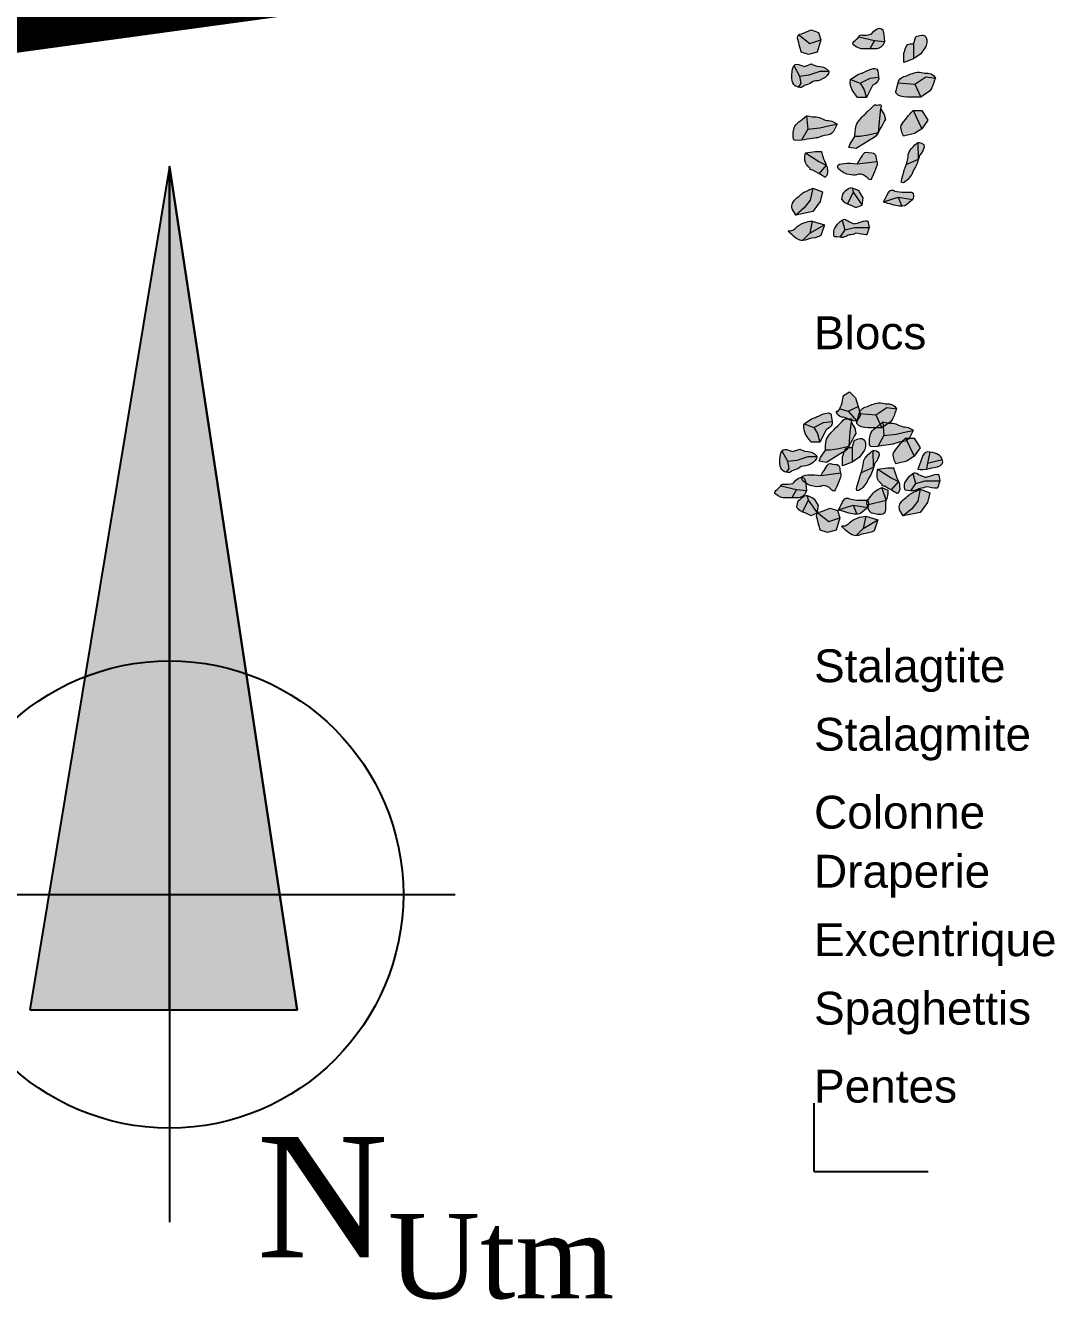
# Model space of a CAD drawing. Header units: metres. Extents: x -1178 to 134, y -250 to 398.
# Drawn here: x -855.4 to -765.3, y -34.6 to 77 of the extents above; entities that cross this region are included whole.
import ezdxf

# ---------------------------------------------------------------- set-up
doc = ezdxf.new("R2010")
doc.units = ezdxf.units.M
doc.header["$MEASUREMENT"] = 0
for name, color, linetype in [("Blocs - Courant d'air", 204, 'Continuous'), ('Blocs - Echelle', 250, 'Continuous'), ('Topo Dessin - Spéléothèmes', 26, 'Continuous')]:
    doc.layers.add(name, color=color, linetype=linetype)

# ---------------------------------------------------------------- blocks, each defined once
blk = doc.blocks.new('*U109')
at = {"layer": 'Topo Dessin - Spéléothèmes'}
h = blk.add_hatch(color=255, dxfattribs=at)
h.dxf.hatch_style = 2
edge = h.paths.add_edge_path()
edge.add_spline(control_points=[(-0.64, 0.86), (-0.64, 0.86), (-1.18, 0.86), (-1.07, 0.43), (-0.96, 0), (-0.75, -0.75), (-0.75, -0.75), (-0.75, -0.75), (-0.11, -0.96), (-0.11, -0.96), (-0.11, -0.96), (0.64, -0.75), (0.64, -0.75), (0.64, -0.75), (0.96, 0.32), (0.96, 0.32), (0.96, 0.32), (0.75, 0.96), (0.75, 0.96), (0.75, 0.96), (0.11, 1.18), (0.11, 1.18), (0.11, 1.18), (-0.64, 0.86), (-0.64, 0.86)], knot_values=[0, 0, 0, 0, 1, 1, 1, 2, 2, 2, 3, 3, 3, 4, 4, 4, 5, 5, 5, 6, 6, 6, 7, 7, 7, 8, 8, 8, 8], degree=3, periodic=0)
at = {"layer": 'Topo Dessin - Spéléothèmes', "lineweight": 5}
blk.add_lwpolyline([(-0.96, 0.75), (0, 0), (0.96, 0.32)], dxfattribs=at)
at = {"layer": 'Topo Dessin - Spéléothèmes', "lineweight": 9}
blk.add_open_spline([(-0.64, 0.86), (-0.64, 0.86), (-1.18, 0.86), (-1.07, 0.43), (-0.96, 0), (-0.75, -0.75), (-0.75, -0.75), (-0.75, -0.75), (-0.11, -0.96), (-0.11, -0.96), (-0.11, -0.96), (0.64, -0.75), (0.64, -0.75), (0.64, -0.75), (0.96, 0.32), (0.96, 0.32), (0.96, 0.32), (0.75, 0.96), (0.75, 0.96), (0.75, 0.96), (0.11, 1.18), (0.11, 1.18), (0.11, 1.18), (-0.64, 0.86), (-0.64, 0.86)], degree=3, knots=[0, 0, 0, 0, 1, 1, 1, 2, 2, 2, 3, 3, 3, 4, 4, 4, 5, 5, 5, 6, 6, 6, 7, 7, 7, 8, 8, 8, 8], dxfattribs=at)
blk = doc.blocks.new('*U104')
at = {"layer": 'Topo Dessin - Spéléothèmes'}
h = blk.add_hatch(color=255, dxfattribs=at)
h.dxf.hatch_style = 2
edge = h.paths.add_edge_path()
edge.add_spline(control_points=[(-0.43, 0.75), (-0.86, 0.86), (-1.39, 1.28), (-1.5, 0.32), (-1.6, -0.64), (-1.39, -0.96), (-0.96, -1.07), (-0.53, -1.18), (-0.64, -0.96), (-0.21, -0.86), (0.21, -0.75), (0.21, -0.53), (0.54, -0.53), (0.86, -0.53), (1.07, -0.43), (1.39, -0.21), (1.71, 0), (1.71, 0.32), (1.71, 0.32), (1.71, 0.32), (1.39, 0.75), (0.96, 0.75), (0.54, 0.75), (0.21, 0.96), (0.21, 0.96), (0.21, 0.96), (-0.43, 0.75), (-0.43, 0.75)], knot_values=[0, 0, 0, 0, 1, 1, 1, 2, 2, 2, 3, 3, 3, 4, 4, 4, 5, 5, 5, 6, 6, 6, 7, 7, 7, 8, 8, 8, 9, 9, 9, 9], degree=3, periodic=0)
at = {"layer": 'Topo Dessin - Spéléothèmes', "lineweight": 5}
for points in [[(-1.34, 0.82), (-0.86, -0.11), (0, 0), (0.96, 0.32), (1.71, 0.32)], [(-0.86, -0.11), (-0.75, -0.75), (-0.96, -1.07)]]:
    blk.add_lwpolyline(points, dxfattribs=at)
at = {"layer": 'Topo Dessin - Spéléothèmes', "lineweight": 9}
blk.add_open_spline([(-0.43, 0.75), (-0.86, 0.86), (-1.39, 1.28), (-1.5, 0.32), (-1.6, -0.64), (-1.39, -0.96), (-0.96, -1.07), (-0.53, -1.18), (-0.64, -0.96), (-0.21, -0.86), (0.21, -0.75), (0.21, -0.53), (0.54, -0.53), (0.86, -0.53), (1.07, -0.43), (1.39, -0.21), (1.71, 0), (1.71, 0.32), (1.71, 0.32), (1.71, 0.32), (1.39, 0.75), (0.96, 0.75), (0.54, 0.75), (0.21, 0.96), (0.21, 0.96), (0.21, 0.96), (-0.43, 0.75), (-0.43, 0.75)], degree=3, knots=[0, 0, 0, 0, 1, 1, 1, 2, 2, 2, 3, 3, 3, 4, 4, 4, 5, 5, 5, 6, 6, 6, 7, 7, 7, 8, 8, 8, 9, 9, 9, 9], dxfattribs=at)
blk = doc.blocks.new('block 521')
at = {"layer": 'Topo Dessin - Spéléothèmes'}
h = blk.add_hatch(color=255, dxfattribs=at)
h.dxf.hatch_style = 2
edge = h.paths.add_edge_path()
edge.add_spline(control_points=[(0, 0.32), (-0.75, 0.54), (-0.75, 0.86), (-1.07, 0.64), (-1.39, 0.43), (-1.39, 0.43), (-1.6, 0.11), (-1.82, -0.21), (-1.82, -0.11), (-1.82, -0.53), (-1.82, -0.96), (-1.71, -0.75), (-1.28, -0.86), (-0.86, -0.96), (-0.64, -0.64), (-0.32, -0.64), (0, -0.64), (0, -0.43), (0.32, -0.53), (0.64, -0.64), (1.07, -0.64), (1.07, -0.64), (1.07, -0.64), (1.28, 0), (1.28, 0), (1.28, 0), (1.18, 0.54), (1.18, 0.54), (1.18, 0.54), (1.07, 0.64), (0.75, 0.54), (0.43, 0.43), (0, 0.32), (0, 0.32)], knot_values=[0, 0, 0, 0, 1, 1, 1, 2, 2, 2, 3, 3, 3, 4, 4, 4, 5, 5, 5, 6, 6, 6, 7, 7, 7, 8, 8, 8, 9, 9, 9, 10, 10, 10, 11, 11, 11, 11], degree=3, periodic=0)
at = {"layer": 'Topo Dessin - Spéléothèmes', "lineweight": 5}
for points in [[(-1.07, 0.64), (-0.86, -0.21), (0, 0), (0.75, 0), (1.28, 0)], [(-0.86, -0.21), (-1.28, -0.86)]]:
    blk.add_lwpolyline(points, dxfattribs=at)
at = {"layer": 'Topo Dessin - Spéléothèmes', "lineweight": 9}
blk.add_open_spline([(0, 0.32), (-0.75, 0.54), (-0.75, 0.86), (-1.07, 0.64), (-1.39, 0.43), (-1.39, 0.43), (-1.6, 0.11), (-1.82, -0.21), (-1.82, -0.11), (-1.82, -0.53), (-1.82, -0.96), (-1.71, -0.75), (-1.28, -0.86), (-0.86, -0.96), (-0.64, -0.64), (-0.32, -0.64), (0, -0.64), (0, -0.43), (0.32, -0.53), (0.64, -0.64), (1.07, -0.64), (1.07, -0.64), (1.07, -0.64), (1.28, 0), (1.28, 0), (1.28, 0), (1.18, 0.54), (1.18, 0.54), (1.18, 0.54), (1.07, 0.64), (0.75, 0.54), (0.43, 0.43), (0, 0.32), (0, 0.32)], degree=3, knots=[0, 0, 0, 0, 1, 1, 1, 2, 2, 2, 3, 3, 3, 4, 4, 4, 5, 5, 5, 6, 6, 6, 7, 7, 7, 8, 8, 8, 9, 9, 9, 10, 10, 10, 11, 11, 11, 11], dxfattribs=at)
blk = doc.blocks.new('*U101')
at = {"layer": 'Topo Dessin - Spéléothèmes'}
h = blk.add_hatch(color=255, dxfattribs=at)
h.dxf.hatch_style = 2
edge = h.paths.add_edge_path()
edge.add_spline(control_points=[(-0.11, 1.18), (-0.53, 0.75), (-1.07, 0.53), (-1.18, 0.11), (-1.28, -0.32), (-1.28, -0.32), (-1.28, -0.64), (-1.28, -0.96), (-1.18, -1.07), (-0.53, -0.96), (0.11, -0.86), (0.86, -0.75), (0.86, -0.75), (0.86, -0.75), (1.39, -0.53), (1.71, -0.53), (2.03, -0.53), (2.25, -0.21), (2.25, -0.21), (2.25, -0.21), (2.57, 0.43), (2.57, 0.43), (2.57, 0.43), (2.25, 0.75), (1.82, 0.75), (1.39, 0.75), (1.18, 1.07), (0.75, 1.07), (0.32, 1.07), (-0.11, 1.18), (-0.11, 1.18)], knot_values=[0, 0, 0, 0, 1, 1, 1, 2, 2, 2, 3, 3, 3, 4, 4, 4, 5, 5, 5, 6, 6, 6, 7, 7, 7, 8, 8, 8, 9, 9, 9, 10, 10, 10, 10], degree=3, periodic=0)
at = {"layer": 'Topo Dessin - Spéléothèmes', "lineweight": 5}
for points in [[(-0.11, 1.18), (0, 0), (1.07, 0.11), (1.93, 0.32), (2.57, 0.43)], [(0, 0), (-0.53, -0.96)]]:
    blk.add_lwpolyline(points, dxfattribs=at)
at = {"layer": 'Topo Dessin - Spéléothèmes', "lineweight": 9}
blk.add_open_spline([(-0.11, 1.18), (-0.53, 0.75), (-1.07, 0.53), (-1.18, 0.11), (-1.28, -0.32), (-1.28, -0.32), (-1.28, -0.64), (-1.28, -0.96), (-1.18, -1.07), (-0.53, -0.96), (0.11, -0.86), (0.86, -0.75), (0.86, -0.75), (0.86, -0.75), (1.39, -0.53), (1.71, -0.53), (2.03, -0.53), (2.25, -0.21), (2.25, -0.21), (2.25, -0.21), (2.57, 0.43), (2.57, 0.43), (2.57, 0.43), (2.25, 0.75), (1.82, 0.75), (1.39, 0.75), (1.18, 1.07), (0.75, 1.07), (0.32, 1.07), (-0.11, 1.18), (-0.11, 1.18)], degree=3, knots=[0, 0, 0, 0, 1, 1, 1, 2, 2, 2, 3, 3, 3, 4, 4, 4, 5, 5, 5, 6, 6, 6, 7, 7, 7, 8, 8, 8, 9, 9, 9, 10, 10, 10, 10], dxfattribs=at)
blk = doc.blocks.new('*U106')
at = {"layer": 'Topo Dessin - Spéléothèmes'}
h = blk.add_hatch(color=255, dxfattribs=at)
h.dxf.hatch_style = 2
edge = h.paths.add_edge_path()
edge.add_spline(control_points=[(0.46, 1.38), (0.46, 1.38), (-0.39, 0.74), (-0.39, 0.31), (-0.39, -0.12), (-0.71, -0.97), (-0.71, -0.97), (-0.71, -0.97), (-0.93, -1.72), (-0.93, -1.72), (-0.93, -1.72), (-1.14, -2.26), (-0.82, -2.15), (-0.5, -2.04), (-0.07, -1.4), (-0.07, -1.4), (-0.07, -1.4), (0.03, -1.08), (0.25, -0.76), (0.46, -0.44), (0.57, 0.2), (0.57, 0.2), (0.57, 0.2), (0.89, 0.52), (1, 0.95), (1.1, 1.38), (0.46, 1.38), (0.46, 1.38)], knot_values=[0, 0, 0, 0, 1, 1, 1, 2, 2, 2, 3, 3, 3, 4, 4, 4, 5, 5, 5, 6, 6, 6, 7, 7, 7, 8, 8, 8, 9, 9, 9, 9], degree=3, periodic=0)
at = {"layer": 'Topo Dessin - Spéléothèmes', "lineweight": 5}
blk.add_lwpolyline([(-0.57, -0.56), (0.5, -0.1), (0.46, 1.38)], dxfattribs=at)
at = {"layer": 'Topo Dessin - Spéléothèmes', "lineweight": 9}
blk.add_open_spline([(0.46, 1.38), (0.46, 1.38), (-0.39, 0.74), (-0.39, 0.31), (-0.39, -0.12), (-0.71, -0.97), (-0.71, -0.97), (-0.71, -0.97), (-0.93, -1.72), (-0.93, -1.72), (-0.93, -1.72), (-1.14, -2.26), (-0.82, -2.15), (-0.5, -2.04), (-0.07, -1.4), (-0.07, -1.4), (-0.07, -1.4), (0.03, -1.08), (0.25, -0.76), (0.46, -0.44), (0.57, 0.2), (0.57, 0.2), (0.57, 0.2), (0.89, 0.52), (1, 0.95), (1.1, 1.38), (0.46, 1.38), (0.46, 1.38)], degree=3, knots=[0, 0, 0, 0, 1, 1, 1, 2, 2, 2, 3, 3, 3, 4, 4, 4, 5, 5, 5, 6, 6, 6, 7, 7, 7, 8, 8, 8, 9, 9, 9, 9], dxfattribs=at)
blk = doc.blocks.new('*U113')
at = {"layer": 'Topo Dessin - Spéléothèmes'}
h = blk.add_hatch(color=255, dxfattribs=at)
h.dxf.hatch_style = 2
edge = h.paths.add_edge_path()
edge.add_spline(control_points=[(-0.95, 0.96), (-0.95, 0.96), (-1.17, 0.11), (-0.74, -0.21), (-0.31, -0.54), (-0.81, -0.46), (-0.31, -0.54), (0.44, -0.96), (0.76, -1.18), (0.76, -1.18), (0.76, -1.18), (1.08, -0.96), (0.97, -0.54), (0.87, -0.11), (1.08, -0.54), (0.87, -0.11), (0.65, 0.32), (0.44, 1.07), (0.44, 1.07), (0.44, 1.07), (-0.1, 1.07), (-0.1, 1.07), (-0.1, 1.07), (-0.95, 0.96), (-0.95, 0.96)], knot_values=[0, 0, 0, 0, 1, 1, 1, 2, 2, 2, 3, 3, 3, 4, 4, 4, 5, 5, 5, 6, 6, 6, 7, 7, 7, 8, 8, 8, 8], degree=3, periodic=0)
at = {"layer": 'Topo Dessin - Spéléothèmes', "lineweight": 5}
for points in [[(-0.95, 0.96), (0.23, 0.21), (0.87, -0.11)], [(0.87, -0.11), (0.23, -0.86)]]:
    blk.add_lwpolyline(points, dxfattribs=at)
at = {"layer": 'Topo Dessin - Spéléothèmes', "lineweight": 9}
blk.add_open_spline([(-0.95, 0.96), (-0.95, 0.96), (-1.17, 0.11), (-0.74, -0.21), (-0.31, -0.54), (-0.81, -0.46), (-0.31, -0.54), (0.44, -0.96), (0.76, -1.18), (0.76, -1.18), (0.76, -1.18), (1.08, -0.96), (0.97, -0.54), (0.87, -0.11), (1.08, -0.54), (0.87, -0.11), (0.65, 0.32), (0.44, 1.07), (0.44, 1.07), (0.44, 1.07), (-0.1, 1.07), (-0.1, 1.07), (-0.1, 1.07), (-0.95, 0.96), (-0.95, 0.96)], degree=3, knots=[0, 0, 0, 0, 1, 1, 1, 2, 2, 2, 3, 3, 3, 4, 4, 4, 5, 5, 5, 6, 6, 6, 7, 7, 7, 8, 8, 8, 8], dxfattribs=at)
blk = doc.blocks.new('*U107')
at = {"layer": 'Topo Dessin - Spéléothèmes'}
h = blk.add_hatch(color=255, dxfattribs=at)
h.dxf.hatch_style = 2
edge = h.paths.add_edge_path()
edge.add_spline(control_points=[(-0.35, 1.04), (-0.35, 1.04), (-0.99, 0.4), (-1.1, 0.08), (-1.2, -0.24), (-1.2, -0.89), (-1.2, -0.89), (-1.2, -0.89), (-1.63, -1.53), (-1.63, -1.53), (-1.63, -1.53), (-1.74, -1.85), (-1.74, -1.85), (-1.74, -1.85), (-1.1, -1.95), (-1.1, -1.95), (-1.1, -1.95), (-0.24, -1.42), (-0.24, -1.42), (-0.24, -1.42), (0.29, -1.1), (0.29, -1.1), (0.29, -1.1), (0.62, -0.99), (0.83, -0.56), (1.04, -0.14), (1.47, 0.61), (1.47, 0.61), (1.47, 0.61), (1.36, 1.04), (1.36, 1.04), (1.36, 1.04), (1.04, 1.57), (1.04, 1.57), (1.04, 1.57), (1.28, 1.98), (0.85, 1.87), (0.42, 1.77), (0.72, 2.11), (0.19, 1.57), (-0.35, 1.04), (-0.35, 1.04), (-0.35, 1.04)], knot_values=[0, 0, 0, 0, 1, 1, 1, 2, 2, 2, 3, 3, 3, 4, 4, 4, 5, 5, 5, 6, 6, 6, 7, 7, 7, 8, 8, 8, 9, 9, 9, 10, 10, 10, 11, 11, 11, 12, 12, 12, 13, 13, 13, 14, 14, 14, 14], degree=3, periodic=0)
at = {"layer": 'Topo Dessin - Spéléothèmes', "lineweight": 5}
blk.add_lwpolyline([(1.04, 1.57), (0.94, 0.72), (0.83, -0.56), (-0.03, -0.78), (-0.78, -0.89), (-1.2, -0.89)], dxfattribs=at)
at = {"layer": 'Topo Dessin - Spéléothèmes', "lineweight": 9}
blk.add_open_spline([(-0.35, 1.04), (-0.35, 1.04), (-0.99, 0.4), (-1.1, 0.08), (-1.2, -0.24), (-1.2, -0.89), (-1.2, -0.89), (-1.2, -0.89), (-1.63, -1.53), (-1.63, -1.53), (-1.63, -1.53), (-1.74, -1.85), (-1.74, -1.85), (-1.74, -1.85), (-1.1, -1.95), (-1.1, -1.95), (-1.1, -1.95), (-0.24, -1.42), (-0.24, -1.42), (-0.24, -1.42), (0.29, -1.1), (0.29, -1.1), (0.29, -1.1), (0.62, -0.99), (0.83, -0.56), (1.04, -0.14), (1.47, 0.61), (1.47, 0.61), (1.47, 0.61), (1.36, 1.04), (1.36, 1.04), (1.36, 1.04), (1.04, 1.57), (1.04, 1.57), (1.04, 1.57), (1.28, 1.98), (0.85, 1.87), (0.42, 1.77), (0.72, 2.11), (0.19, 1.57), (-0.35, 1.04), (-0.35, 1.04), (-0.35, 1.04)], degree=3, knots=[0, 0, 0, 0, 1, 1, 1, 2, 2, 2, 3, 3, 3, 4, 4, 4, 5, 5, 5, 6, 6, 6, 7, 7, 7, 8, 8, 8, 9, 9, 9, 10, 10, 10, 11, 11, 11, 12, 12, 12, 13, 13, 13, 14, 14, 14, 14], dxfattribs=at)
blk = doc.blocks.new('*U115')
at = {"layer": 'Topo Dessin - Spéléothèmes'}
h = blk.add_hatch(color=255, dxfattribs=at)
h.dxf.hatch_style = 2
edge = h.paths.add_edge_path()
edge.add_spline(control_points=[(-0.21, 0.75), (-0.21, 0.75), (-0.86, 0.32), (-0.86, 0.32), (-0.86, 0.32), (-0.96, -0.11), (-0.75, -0.53), (-0.53, -0.96), (-0.21, -1.28), (-0.21, -1.28), (-0.21, -1.28), (0.53, -1.28), (0.53, -1.28), (0.53, -1.28), (1.07, -0.21), (1.07, -0.21), (1.07, -0.21), (1.71, 0.11), (1.6, 0.53), (1.5, 0.96), (1.6, 1.28), (1.28, 1.28), (0.96, 1.28), (0.11, 0.86), (0.11, 0.86), (0.11, 0.86), (-0.21, 0.75), (-0.21, 0.75)], knot_values=[0, 0, 0, 0, 1, 1, 1, 2, 2, 2, 3, 3, 3, 4, 4, 4, 5, 5, 5, 6, 6, 6, 7, 7, 7, 8, 8, 8, 9, 9, 9, 9], degree=3, periodic=0)
at = {"layer": 'Topo Dessin - Spéléothèmes', "lineweight": 5}
for points in [[(-0.86, 0.32), (0, 0), (0.86, 0.43), (1.6, 0.53)], [(0, 0), (0.32, -0.53), (0.53, -1.28)]]:
    blk.add_lwpolyline(points, dxfattribs=at)
at = {"layer": 'Topo Dessin - Spéléothèmes', "lineweight": 9}
blk.add_open_spline([(-0.21, 0.75), (-0.21, 0.75), (-0.86, 0.32), (-0.86, 0.32), (-0.86, 0.32), (-0.96, -0.11), (-0.75, -0.53), (-0.53, -0.96), (-0.21, -1.28), (-0.21, -1.28), (-0.21, -1.28), (0.53, -1.28), (0.53, -1.28), (0.53, -1.28), (1.07, -0.21), (1.07, -0.21), (1.07, -0.21), (1.71, 0.11), (1.6, 0.53), (1.5, 0.96), (1.6, 1.28), (1.28, 1.28), (0.96, 1.28), (0.11, 0.86), (0.11, 0.86), (0.11, 0.86), (-0.21, 0.75), (-0.21, 0.75)], degree=3, knots=[0, 0, 0, 0, 1, 1, 1, 2, 2, 2, 3, 3, 3, 4, 4, 4, 5, 5, 5, 6, 6, 6, 7, 7, 7, 8, 8, 8, 9, 9, 9, 9], dxfattribs=at)
blk = doc.blocks.new('*U116')
at = {"layer": 'Topo Dessin - Spéléothèmes'}
h = blk.add_hatch(color=255, dxfattribs=at)
h.dxf.hatch_style = 2
edge = h.paths.add_edge_path()
edge.add_spline(control_points=[(-0.3, 0.8), (-0.3, 0.8), (-0.73, 0.48), (-1.05, 0.16), (-1.37, -0.17), (-1.26, -0.59), (-1.26, -0.59), (-1.26, -0.59), (-0.94, -1.13), (-0.94, -1.13), (-0.94, -1.13), (0.56, -0.81), (0.56, -0.81), (0.56, -0.81), (1.2, 0.05), (1.2, 0.05), (1.2, 0.05), (1.41, 0.91), (1.41, 0.91), (1.41, 0.91), (0.56, 1.23), (0.56, 1.23), (0.56, 1.23), (-0.3, 0.8), (-0.3, 0.8)], knot_values=[0, 0, 0, 0, 1, 1, 1, 2, 2, 2, 3, 3, 3, 4, 4, 4, 5, 5, 5, 6, 6, 6, 7, 7, 7, 8, 8, 8, 8], degree=3, periodic=0)
at = {"layer": 'Topo Dessin - Spéléothèmes', "lineweight": 5}
blk.add_lwpolyline([(0.56, 1.23), (0.34, 0.16), (-0.19, -0.49), (-0.94, -1.13)], dxfattribs=at)
at = {"layer": 'Topo Dessin - Spéléothèmes', "lineweight": 9}
blk.add_open_spline([(-0.3, 0.8), (-0.3, 0.8), (-0.73, 0.48), (-1.05, 0.16), (-1.37, -0.17), (-1.26, -0.59), (-1.26, -0.59), (-1.26, -0.59), (-0.94, -1.13), (-0.94, -1.13), (-0.94, -1.13), (0.56, -0.81), (0.56, -0.81), (0.56, -0.81), (1.2, 0.05), (1.2, 0.05), (1.2, 0.05), (1.41, 0.91), (1.41, 0.91), (1.41, 0.91), (0.56, 1.23), (0.56, 1.23), (0.56, 1.23), (-0.3, 0.8), (-0.3, 0.8)], degree=3, knots=[0, 0, 0, 0, 1, 1, 1, 2, 2, 2, 3, 3, 3, 4, 4, 4, 5, 5, 5, 6, 6, 6, 7, 7, 7, 8, 8, 8, 8], dxfattribs=at)
blk = doc.blocks.new('*U117')
at = {"layer": 'Topo Dessin - Spéléothèmes'}
h = blk.add_hatch(color=255, dxfattribs=at)
h.dxf.hatch_style = 2
edge = h.paths.add_edge_path()
edge.add_spline(control_points=[(-0.12, 1.18), (-0.12, 1.18), (-0.44, 0.86), (-0.76, 0.43), (-1.08, 0), (-1.19, 0), (-1.19, -0.32), (-1.19, -0.64), (-0.98, -1.07), (-0.98, -1.07), (-0.98, -1.07), (-0.02, -0.85), (-0.02, -0.85), (-0.02, -0.85), (0.63, -0.42), (0.63, -0.42), (0.63, -0.42), (1.16, 0.33), (1.16, 0.33), (1.16, 0.33), (0.63, 1.18), (0.63, 1.18), (0.63, 1.18), (-0.12, 1.18), (-0.12, 1.18)], knot_values=[0, 0, 0, 0, 1, 1, 1, 2, 2, 2, 3, 3, 3, 4, 4, 4, 5, 5, 5, 6, 6, 6, 7, 7, 7, 8, 8, 8, 8], degree=3, periodic=0)
at = {"layer": 'Topo Dessin - Spéléothèmes', "lineweight": 5}
blk.add_lwpolyline([(-0.12, 1.18), (0.63, -0.42)], dxfattribs=at)
at = {"layer": 'Topo Dessin - Spéléothèmes', "lineweight": 9}
blk.add_open_spline([(-0.12, 1.18), (-0.12, 1.18), (-0.44, 0.86), (-0.76, 0.43), (-1.08, 0), (-1.19, 0), (-1.19, -0.32), (-1.19, -0.64), (-0.98, -1.07), (-0.98, -1.07), (-0.98, -1.07), (-0.02, -0.85), (-0.02, -0.85), (-0.02, -0.85), (0.63, -0.42), (0.63, -0.42), (0.63, -0.42), (1.16, 0.33), (1.16, 0.33), (1.16, 0.33), (0.63, 1.18), (0.63, 1.18), (0.63, 1.18), (-0.12, 1.18), (-0.12, 1.18)], degree=3, knots=[0, 0, 0, 0, 1, 1, 1, 2, 2, 2, 3, 3, 3, 4, 4, 4, 5, 5, 5, 6, 6, 6, 7, 7, 7, 8, 8, 8, 8], dxfattribs=at)
blk = doc.blocks.new('*U118')
at = {"layer": 'Topo Dessin - Spéléothèmes'}
h = blk.add_hatch(color=255, dxfattribs=at)
h.dxf.hatch_style = 2
edge = h.paths.add_edge_path()
edge.add_spline(control_points=[(0.21, 1.07), (-0.21, 1.07), (-0.86, 0.86), (-1.28, 0.43), (-1.71, 0), (-2.14, 0.43), (-1.71, 0), (-1.28, -0.43), (-0.96, -0.64), (-0.64, -0.64), (-0.32, -0.64), (-0.11, -0.43), (0.21, -0.43), (0.53, -0.43), (0.96, -0.21), (0.96, -0.21), (0.96, -0.21), (1.28, 0.75), (1.28, 0.75), (1.28, 0.75), (0.21, 1.07), (0.21, 1.07)], knot_values=[0, 0, 0, 0, 1, 1, 1, 2, 2, 2, 3, 3, 3, 4, 4, 4, 5, 5, 5, 6, 6, 6, 7, 7, 7, 7], degree=3, periodic=0)
at = {"layer": 'Topo Dessin - Spéléothèmes', "lineweight": 5}
for points in [[(0.21, 1.07), (0, 0), (-0.64, -0.64)], [(0, 0), (1.28, 0.75)]]:
    blk.add_lwpolyline(points, dxfattribs=at)
at = {"layer": 'Topo Dessin - Spéléothèmes', "color": 0, "lineweight": 5}
blk.add_lwpolyline([(0, 0), (0, 0)], dxfattribs=at)
at = {"layer": 'Topo Dessin - Spéléothèmes', "lineweight": 9}
blk.add_open_spline([(0.21, 1.07), (-0.21, 1.07), (-0.86, 0.86), (-1.28, 0.43), (-1.71, 0), (-2.14, 0.43), (-1.71, 0), (-1.28, -0.43), (-0.96, -0.64), (-0.64, -0.64), (-0.32, -0.64), (-0.11, -0.43), (0.21, -0.43), (0.53, -0.43), (0.96, -0.21), (0.96, -0.21), (0.96, -0.21), (1.28, 0.75), (1.28, 0.75), (1.28, 0.75), (0.21, 1.07), (0.21, 1.07)], degree=3, knots=[0, 0, 0, 0, 1, 1, 1, 2, 2, 2, 3, 3, 3, 4, 4, 4, 5, 5, 5, 6, 6, 6, 7, 7, 7, 7], dxfattribs=at)
blk = doc.blocks.new('*U119')
at = {"layer": 'Topo Dessin - Spéléothèmes'}
h = blk.add_hatch(color=255, dxfattribs=at)
h.dxf.hatch_style = 2
edge = h.paths.add_edge_path()
edge.add_spline(control_points=[(-0.32, 0.53), (-0.32, 0.53), (-0.64, 0.86), (-0.96, 0.21), (-1.28, -0.43), (-1.28, -0.43), (-1.28, -0.43), (-1.28, -0.43), (-0.64, -0.64), (-0.21, -0.75), (0.21, -0.86), (0.64, -0.75), (0.64, -0.75), (0.64, -0.75), (1.28, -0.21), (1.28, -0.21), (1.28, -0.21), (1.5, 0.43), (1.18, 0.43), (0.86, 0.43), (0.32, 0.43), (0.32, 0.43), (0.32, 0.43), (-0.32, 0.53), (-0.32, 0.53)], knot_values=[0, 0, 0, 0, 1, 1, 1, 2, 2, 2, 3, 3, 3, 4, 4, 4, 5, 5, 5, 6, 6, 6, 7, 7, 7, 8, 8, 8, 8], degree=3, periodic=0)
at = {"layer": 'Topo Dessin - Spéléothèmes', "lineweight": 5}
for points in [[(-1.28, -0.43), (0, 0), (1.28, -0.21)], [(0, 0), (0.32, -0.79)]]:
    blk.add_lwpolyline(points, dxfattribs=at)
at = {"layer": 'Topo Dessin - Spéléothèmes', "lineweight": 9}
blk.add_open_spline([(-0.32, 0.53), (-0.32, 0.53), (-0.64, 0.86), (-0.96, 0.21), (-1.28, -0.43), (-1.28, -0.43), (-1.28, -0.43), (-1.28, -0.43), (-0.64, -0.64), (-0.21, -0.75), (0.21, -0.86), (0.64, -0.75), (0.64, -0.75), (0.64, -0.75), (1.28, -0.21), (1.28, -0.21), (1.28, -0.21), (1.5, 0.43), (1.18, 0.43), (0.86, 0.43), (0.32, 0.43), (0.32, 0.43), (0.32, 0.43), (-0.32, 0.53), (-0.32, 0.53)], degree=3, knots=[0, 0, 0, 0, 1, 1, 1, 2, 2, 2, 3, 3, 3, 4, 4, 4, 5, 5, 5, 6, 6, 6, 7, 7, 7, 8, 8, 8, 8], dxfattribs=at)
blk = doc.blocks.new('*U120')
at = {"layer": 'Topo Dessin - Spéléothèmes'}
h = blk.add_hatch(color=255, dxfattribs=at)
h.dxf.hatch_style = 2
edge = h.paths.add_edge_path()
edge.add_spline(control_points=[(-0.76, 0.29), (-1.51, 0.4), (-2.48, 0.4), (-2.48, 0.08), (-2.48, -0.24), (-1.94, -0.46), (-1.94, -0.46), (-1.94, -0.46), (-1.94, -0.56), (-1.3, -0.67), (-0.66, -0.78), (-0.76, -0.46), (-0.23, -0.67), (0.3, -0.88), (0.3, -1.52), (0.63, -0.67), (0.95, 0.19), (1.05, 0.19), (0.95, 0.51), (0.84, 0.83), (0.95, 1.26), (0.52, 1.26), (0.09, 1.26), (-0.02, 1.47), (-0.23, 1.15), (-0.44, 0.83), (-0.76, 0.29), (-0.76, 0.29)], knot_values=[0, 0, 0, 0, 1, 1, 1, 2, 2, 2, 3, 3, 3, 4, 4, 4, 5, 5, 5, 6, 6, 6, 7, 7, 7, 8, 8, 8, 9, 9, 9, 9], degree=3, periodic=0)
at = {"layer": 'Topo Dessin - Spéléothèmes', "lineweight": 5}
blk.add_lwpolyline([(-0.76, 0.29), (0.95, 0.51)], dxfattribs=at)
at = {"layer": 'Topo Dessin - Spéléothèmes', "lineweight": 9}
blk.add_open_spline([(-0.76, 0.29), (-1.51, 0.4), (-2.48, 0.4), (-2.48, 0.08), (-2.48, -0.24), (-1.94, -0.46), (-1.94, -0.46), (-1.94, -0.46), (-1.94, -0.56), (-1.3, -0.67), (-0.66, -0.78), (-0.76, -0.46), (-0.23, -0.67), (0.3, -0.88), (0.3, -1.52), (0.63, -0.67), (0.95, 0.19), (1.05, 0.19), (0.95, 0.51), (0.84, 0.83), (0.95, 1.26), (0.52, 1.26), (0.09, 1.26), (-0.02, 1.47), (-0.23, 1.15), (-0.44, 0.83), (-0.76, 0.29), (-0.76, 0.29)], degree=3, knots=[0, 0, 0, 0, 1, 1, 1, 2, 2, 2, 3, 3, 3, 4, 4, 4, 5, 5, 5, 6, 6, 6, 7, 7, 7, 8, 8, 8, 9, 9, 9, 9], dxfattribs=at)
blk = doc.blocks.new('*U122')
at = {"layer": 'Topo Dessin - Spéléothèmes'}
h = blk.add_hatch(color=255, dxfattribs=at)
h.dxf.hatch_style = 2
edge = h.paths.add_edge_path()
edge.add_spline(control_points=[(-0.32, 0.53), (-0.96, 0.32), (-1.18, 0.64), (-1.39, 0.32), (-1.6, 0), (-2.14, -0.21), (-1.82, -0.43), (-1.5, -0.64), (-1.39, -0.75), (-0.86, -0.75), (-0.32, -0.75), (0.21, -0.75), (0.21, -0.75), (0.21, -0.75), (0.86, -0.53), (0.86, -0.11), (0.86, 0.32), (0.75, 0.75), (0.75, 0.75), (0.75, 0.75), (0.75, 1.07), (0.43, 1.07), (0.11, 1.07), (-0.32, 0.53), (-0.32, 0.53)], knot_values=[0, 0, 0, 0, 1, 1, 1, 2, 2, 2, 3, 3, 3, 4, 4, 4, 5, 5, 5, 6, 6, 6, 7, 7, 7, 8, 8, 8, 8], degree=3, periodic=0)
at = {"layer": 'Topo Dessin - Spéléothèmes', "lineweight": 5}
for points in [[(-1.39, 0.32), (0, 0), (0.86, -0.11)], [(0, 0), (-0.43, -0.75)]]:
    blk.add_lwpolyline(points, dxfattribs=at)
at = {"layer": 'Topo Dessin - Spéléothèmes', "lineweight": 9}
blk.add_open_spline([(-0.32, 0.53), (-0.96, 0.32), (-1.18, 0.64), (-1.39, 0.32), (-1.6, 0), (-2.14, -0.21), (-1.82, -0.43), (-1.5, -0.64), (-1.39, -0.75), (-0.86, -0.75), (-0.32, -0.75), (0.21, -0.75), (0.21, -0.75), (0.21, -0.75), (0.86, -0.53), (0.86, -0.11), (0.86, 0.32), (0.75, 0.75), (0.75, 0.75), (0.75, 0.75), (0.75, 1.07), (0.43, 1.07), (0.11, 1.07), (-0.32, 0.53), (-0.32, 0.53)], degree=3, knots=[0, 0, 0, 0, 1, 1, 1, 2, 2, 2, 3, 3, 3, 4, 4, 4, 5, 5, 5, 6, 6, 6, 7, 7, 7, 8, 8, 8, 8], dxfattribs=at)
blk = doc.blocks.new('*U102')
at = {"layer": 'Topo Dessin - Spéléothèmes'}
h = blk.add_hatch(color=255, dxfattribs=at)
h.dxf.hatch_style = 2
edge = h.paths.add_edge_path()
edge.add_spline(control_points=[(-0.37, 0.24), (-0.37, 0.24), (-0.91, 0.35), (-1.01, 0.03), (-1.12, -0.29), (-1.23, -0.61), (-1.23, -0.61), (-1.23, -0.61), (-1.23, -1.36), (-1.23, -1.36), (-1.23, -1.36), (-0.37, -1.04), (-0.37, -1.04), (-0.37, -1.04), (0.27, -0.61), (0.27, -0.61), (0.27, -0.61), (0.7, 0.03), (0.7, 0.03), (0.7, 0.03), (0.91, 0.57), (0.7, 0.89), (0.48, 1.21), (-0.16, 0.89), (-0.16, 0.89), (-0.16, 0.89), (-0.37, 0.24), (-0.37, 0.24)], knot_values=[0, 0, 0, 0, 1, 1, 1, 2, 2, 2, 3, 3, 3, 4, 4, 4, 5, 5, 5, 6, 6, 6, 7, 7, 7, 8, 8, 8, 9, 9, 9, 9], degree=3, periodic=0)
at = {"layer": 'Topo Dessin - Spéléothèmes', "lineweight": 5}
blk.add_lwpolyline([(-0.37, 0.24), (-0.37, -1.04)], dxfattribs=at)
at = {"layer": 'Topo Dessin - Spéléothèmes', "lineweight": 9}
blk.add_open_spline([(-0.37, 0.24), (-0.37, 0.24), (-0.91, 0.35), (-1.01, 0.03), (-1.12, -0.29), (-1.23, -0.61), (-1.23, -0.61), (-1.23, -0.61), (-1.23, -1.36), (-1.23, -1.36), (-1.23, -1.36), (-0.37, -1.04), (-0.37, -1.04), (-0.37, -1.04), (0.27, -0.61), (0.27, -0.61), (0.27, -0.61), (0.7, 0.03), (0.7, 0.03), (0.7, 0.03), (0.91, 0.57), (0.7, 0.89), (0.48, 1.21), (-0.16, 0.89), (-0.16, 0.89), (-0.16, 0.89), (-0.37, 0.24), (-0.37, 0.24)], degree=3, knots=[0, 0, 0, 0, 1, 1, 1, 2, 2, 2, 3, 3, 3, 4, 4, 4, 5, 5, 5, 6, 6, 6, 7, 7, 7, 8, 8, 8, 9, 9, 9, 9], dxfattribs=at)
blk = doc.blocks.new('*U124')
at = {"layer": 'Topo Dessin - Spéléothèmes'}
h = blk.add_hatch(color=255, dxfattribs=at)
h.dxf.hatch_style = 2
edge = h.paths.add_edge_path()
edge.add_spline(control_points=[(-0.93, -0.16), (-0.93, -0.16), (-0.39, 0.48), (-0.07, 0.37), (0.25, 0.27), (0.57, 0.05), (0.57, 0.05), (0.57, 0.05), (0.89, -0.48), (0.89, -0.48), (0.89, -0.48), (0.78, -1.12), (0.78, -1.12), (0.78, -1.12), (0.25, -1.34), (0.25, -1.34), (0.25, -1.34), (-0.18, -1.12), (-0.5, -1.02), (-0.82, -0.91), (-1.03, -0.59), (-1.03, -0.59), (-1.03, -0.59), (-0.93, -0.16), (-0.93, -0.16)], knot_values=[0, 0, 0, 0, 1, 1, 1, 2, 2, 2, 3, 3, 3, 4, 4, 4, 5, 5, 5, 6, 6, 6, 7, 7, 7, 8, 8, 8, 8], degree=3, periodic=0)
at = {"layer": 'Topo Dessin - Spéléothèmes', "lineweight": 5}
for points in [[(0, 0), (-0.5, -1.02)], [(-0.09, 0.38), (0, 0), (0.78, -1.12)]]:
    blk.add_lwpolyline(points, dxfattribs=at)
at = {"layer": 'Topo Dessin - Spéléothèmes', "lineweight": 9}
blk.add_open_spline([(-0.93, -0.16), (-0.93, -0.16), (-0.39, 0.48), (-0.07, 0.37), (0.25, 0.27), (0.57, 0.05), (0.57, 0.05), (0.57, 0.05), (0.89, -0.48), (0.89, -0.48), (0.89, -0.48), (0.78, -1.12), (0.78, -1.12), (0.78, -1.12), (0.25, -1.34), (0.25, -1.34), (0.25, -1.34), (-0.18, -1.12), (-0.5, -1.02), (-0.82, -0.91), (-1.03, -0.59), (-1.03, -0.59), (-1.03, -0.59), (-0.93, -0.16), (-0.93, -0.16)], degree=3, knots=[0, 0, 0, 0, 1, 1, 1, 2, 2, 2, 3, 3, 3, 4, 4, 4, 5, 5, 5, 6, 6, 6, 7, 7, 7, 8, 8, 8, 8], dxfattribs=at)
blk = doc.blocks.new('*U125')
at = {"layer": 'Topo Dessin - Spéléothèmes'}
h = blk.add_hatch(color=255, dxfattribs=at)
h.dxf.hatch_style = 2
edge = h.paths.add_edge_path()
edge.add_spline(control_points=[(8, 26.8), (0, 26.8), (-10.7, 21.4), (-18.7, 18.7), (-26.7, 16.1), (-34.8, 13.4), (-37.4, 2.7), (-40.1, -8), (-42.8, -18.7), (-42.8, -18.7), (-42.8, -18.7), (-40.1, -24.1), (-32.1, -26.7), (-24.1, -29.4), (-8, -29.4), (-8, -29.4), (-8, -29.4), (13.4, -29.4), (13.4, -29.4), (13.4, -29.4), (32.1, -16), (32.1, -16), (32.1, -16), (37.4, -10.7), (40.1, -2.7), (42.8, 5.4), (45.5, 13.4), (45.5, 13.4), (45.5, 13.4), (40.1, 24.1), (29.4, 24.1), (18.7, 24.1), (8, 26.8), (8, 26.8)], knot_values=[0, 0, 0, 0, 1, 1, 1, 2, 2, 2, 3, 3, 3, 4, 4, 4, 5, 5, 5, 6, 6, 6, 7, 7, 7, 8, 8, 8, 9, 9, 9, 10, 10, 10, 11, 11, 11, 11], degree=3, periodic=0)
at = {"layer": 'Topo Dessin - Spéléothèmes', "lineweight": 5}
for points in [[(-37.4, 2.7), (0, 0), (24.1, 16.1), (45.5, 13.4)], [(0, 0), (13.4, -29.4)]]:
    blk.add_lwpolyline(points, dxfattribs=at)
at = {"layer": 'Topo Dessin - Spéléothèmes', "lineweight": 9}
blk.add_open_spline([(8, 26.8), (0, 26.8), (-10.7, 21.4), (-18.7, 18.7), (-26.7, 16.1), (-34.8, 13.4), (-37.4, 2.7), (-40.1, -8), (-42.8, -18.7), (-42.8, -18.7), (-42.8, -18.7), (-40.1, -24.1), (-32.1, -26.7), (-24.1, -29.4), (-8, -29.4), (-8, -29.4), (-8, -29.4), (13.4, -29.4), (13.4, -29.4), (13.4, -29.4), (32.1, -16), (32.1, -16), (32.1, -16), (37.4, -10.7), (40.1, -2.7), (42.8, 5.4), (45.5, 13.4), (45.5, 13.4), (45.5, 13.4), (40.1, 24.1), (29.4, 24.1), (18.7, 24.1), (8, 26.8), (8, 26.8)], degree=3, knots=[0, 0, 0, 0, 1, 1, 1, 2, 2, 2, 3, 3, 3, 4, 4, 4, 5, 5, 5, 6, 6, 6, 7, 7, 7, 8, 8, 8, 9, 9, 9, 10, 10, 10, 11, 11, 11, 11], dxfattribs=at)
blk = doc.blocks.new('*U103')
at = {"layer": 'Topo Dessin - Spéléothèmes'}
h = blk.add_hatch(color=255, dxfattribs=at)
h.dxf.hatch_style = 2
edge = h.paths.add_edge_path()
edge.add_spline(control_points=[(0.31, 1.06), (-0.01, 0.95), (-0.33, 0.74), (-0.65, 0.31), (-0.97, -0.12), (-1.08, -0.12), (-0.97, -0.44), (-0.86, -0.76), (-0.86, -1.08), (-0.54, -1.19), (-0.22, -1.3), (0.2, -1.3), (0.2, -1.3), (0.2, -1.3), (0.63, -1.4), (0.63, -0.87), (0.63, -0.33), (0.63, -0.23), (0.74, 0.1), (0.85, 0.42), (0.85, 0.84), (0.85, 0.84), (0.85, 0.84), (0.31, 1.06), (0.31, 1.06)], knot_values=[0, 0, 0, 0, 1, 1, 1, 2, 2, 2, 3, 3, 3, 4, 4, 4, 5, 5, 5, 6, 6, 6, 7, 7, 7, 8, 8, 8, 8], degree=3, periodic=0)
at = {"layer": 'Topo Dessin - Spéléothèmes', "lineweight": 5}
blk.add_lwpolyline([(-0.97, -0.44), (0.69, -0.05), (0.31, 1.06)], dxfattribs=at)
at = {"layer": 'Topo Dessin - Spéléothèmes', "lineweight": 9}
blk.add_open_spline([(0.31, 1.06), (-0.01, 0.95), (-0.33, 0.74), (-0.65, 0.31), (-0.97, -0.12), (-1.08, -0.12), (-0.97, -0.44), (-0.86, -0.76), (-0.86, -1.08), (-0.54, -1.19), (-0.22, -1.3), (0.2, -1.3), (0.2, -1.3), (0.2, -1.3), (0.63, -1.4), (0.63, -0.87), (0.63, -0.33), (0.63, -0.23), (0.74, 0.1), (0.85, 0.42), (0.85, 0.84), (0.85, 0.84), (0.85, 0.84), (0.31, 1.06), (0.31, 1.06)], degree=3, knots=[0, 0, 0, 0, 1, 1, 1, 2, 2, 2, 3, 3, 3, 4, 4, 4, 5, 5, 5, 6, 6, 6, 7, 7, 7, 8, 8, 8, 8], dxfattribs=at)
blk = doc.blocks.new('*U121')
at = {"layer": 'Topo Dessin - Spéléothèmes'}
h = blk.add_hatch(color=255, dxfattribs=at)
h.dxf.hatch_style = 2
edge = h.paths.add_edge_path()
edge.add_spline(control_points=[(-0.43, 1.39), (-0.43, 1.39), (-0.53, 0.64), (-0.75, 0.21), (-0.96, -0.21), (-1.18, 0.21), (-0.96, -0.21), (-0.75, -0.64), (-0.43, -0.43), (-0.11, -0.64), (0.21, -0.86), (0.75, -0.86), (0.75, -0.86), (0.75, -0.86), (1.07, -0.32), (1.07, -0.32), (1.07, -0.32), (0.86, 0.43), (0.86, 0.43), (0.86, 0.43), (0.64, 1.18), (0.64, 1.18), (0.64, 1.18), (0.11, 1.71), (0.11, 1.71), (0.11, 1.71), (-0.43, 1.39), (-0.43, 1.39)], knot_values=[0, 0, 0, 0, 1, 1, 1, 2, 2, 2, 3, 3, 3, 4, 4, 4, 5, 5, 5, 6, 6, 6, 7, 7, 7, 8, 8, 8, 9, 9, 9, 9], degree=3, periodic=0)
at = {"layer": 'Topo Dessin - Spéléothèmes', "lineweight": 5}
for points in [[(-0.75, 0.21), (0, 0), (0.86, 0.43)], [(0, 0), (0.75, -0.86)]]:
    blk.add_lwpolyline(points, dxfattribs=at)
at = {"layer": 'Topo Dessin - Spéléothèmes', "lineweight": 9}
blk.add_open_spline([(-0.43, 1.39), (-0.43, 1.39), (-0.53, 0.64), (-0.75, 0.21), (-0.96, -0.21), (-1.18, 0.21), (-0.96, -0.21), (-0.75, -0.64), (-0.43, -0.43), (-0.11, -0.64), (0.21, -0.86), (0.75, -0.86), (0.75, -0.86), (0.75, -0.86), (1.07, -0.32), (1.07, -0.32), (1.07, -0.32), (0.86, 0.43), (0.86, 0.43), (0.86, 0.43), (0.64, 1.18), (0.64, 1.18), (0.64, 1.18), (0.11, 1.71), (0.11, 1.71), (0.11, 1.71), (-0.43, 1.39), (-0.43, 1.39)], degree=3, knots=[0, 0, 0, 0, 1, 1, 1, 2, 2, 2, 3, 3, 3, 4, 4, 4, 5, 5, 5, 6, 6, 6, 7, 7, 7, 8, 8, 8, 9, 9, 9, 9], dxfattribs=at)
blk = doc.blocks.new('block 519')
at = {"layer": 'Topo Dessin - Spéléothèmes'}
h = blk.add_hatch(color=255, dxfattribs=at)
h.dxf.hatch_style = 2
edge = h.paths.add_edge_path()
edge.add_spline(control_points=[(-0.86, -0.53), (-0.43, 0.53), (-0.43, 1.07), (0.21, 0.96), (0.86, 0.86), (1.18, 0.64), (1.28, 0.32), (1.39, 0), (1.28, -0.21), (0.86, -0.32), (0.43, -0.43), (0.32, -0.43), (-0.11, -0.53), (-0.53, -0.64), (-0.86, -0.53), (-0.86, -0.53)], knot_values=[0, 0, 0, 0, 1, 1, 1, 2, 2, 2, 3, 3, 3, 4, 4, 4, 5, 5, 5, 5], degree=3, periodic=0)
at = {"layer": 'Topo Dessin - Spéléothèmes', "lineweight": 5}
for points in [[(0, 0), (-0.11, -0.53)], [(0.21, 0.96), (0, 0), (1.28, 0.32)]]:
    blk.add_lwpolyline(points, dxfattribs=at)
at = {"layer": 'Topo Dessin - Spéléothèmes', "lineweight": 9}
blk.add_open_spline([(-0.86, -0.53), (-0.43, 0.53), (-0.43, 1.07), (0.21, 0.96), (0.86, 0.86), (1.18, 0.64), (1.28, 0.32), (1.39, 0), (1.28, -0.21), (0.86, -0.32), (0.43, -0.43), (0.32, -0.43), (-0.11, -0.53), (-0.53, -0.64), (-0.86, -0.53), (-0.86, -0.53)], degree=3, knots=[0, 0, 0, 0, 1, 1, 1, 2, 2, 2, 3, 3, 3, 4, 4, 4, 5, 5, 5, 5], dxfattribs=at)
blk = doc.blocks.new('*U137')
at = {"layer": 'Topo Dessin - Spéléothèmes'}
for name, p in [('*U121', (-1.05, 4.7)), ('*U115', (-4.07, 3.29)), ('*U107', (-1.85, 2.18)), ('*U101', (2.07, 2.59)), ('*U102', (-0.34, 1.28)), ('*U117', (4.08, 1.18)), ('*U104', (-5.52, 0.43)), ('*U106', (0.66, -0.1)), ('block 519', (5.89, 0.17)), ('*U120', (-2.68, -1.21)), ('*U122', (-5.58, -2.14)), ('*U113', (2.47, -1.33)), ('block 521', (5.68, -1.4)), ('*U103', (1.57, -3.04)), ('*U116', (4.69, -3.34)), ('*U124', (-4.56, -3.08)), ('*U119', (-0.63, -3.51)), ('*U109', (-2.76, -4.95)), ('*U118', (0.26, -5.56))]:
    blk.add_blockref(name, p, dxfattribs=at)
at = {"layer": 'Topo Dessin - Spéléothèmes', "xscale": 0.03937007874015748, "yscale": 0.03937007874015748, "zscale": 0.03937007874015748}
blk.add_blockref('*U125', (1.37, 4.4), dxfattribs=at)
blk = doc.blocks.new('Nord Utm')
at = {"layer": 'Blocs - Echelle'}
h = blk.add_hatch(color=256, dxfattribs=at)
h.dxf.hatch_style = 1
h.paths.add_polyline_path([(-12.23, -10.1), (0, -10.1), (0, 63.78)])
edge = h.paths.add_edge_path()
edge.add_line((-25, 0), (25, 0))
h = blk.add_hatch(color=255, dxfattribs=at)
h.paths.add_polyline_path([(6.72, 19.34, 0.083816), (0, 20.47), (0, 0), (9.64, 0)])
h.paths.add_polyline_path([(11.17, -10.1), (9.64, 0), (0, 0), (0, -10.1)])
h.paths.add_polyline_path([(0, 63.78), (0, 20.47, -0.083816), (6.72, 19.34)])
for p, q in [((0, 63.78), (-12.23, -10.1)), ((0, 63.78), (-12.23, -10.1)), ((0, 63.78), (0, -28.7)), ((0, 63.78), (11.17, -10.1)), ((0, -10.1), (0, 63.78)), ((-25, 0), (25, 0))]:
    blk.add_line(p, q, dxfattribs=at)
blk.add_lwpolyline([(-12.23, -10.1), (0, -10.1), (0, 63.78), (-12.23, -10.1)], dxfattribs=at)
blk.add_lwpolyline([(0, 63.78), (0, -10.1), (11.17, -10.1)], close=True, dxfattribs=at)
blk.add_circle((0, 0), 20.47, dxfattribs=at)
at = {"layer": 'Blocs - Echelle', "insert": (7.64, -21.26), "char_height": 10.5368, "width": 44.1871, "attachment_point": 1}
blk.add_mtext('\\A1;{\\fTimes New Roman|b0|i0|c0|p18;N\\H0.7x;\\S^ Utm;}', dxfattribs=at)
blk = doc.blocks.new('*U208')
h = blk.add_hatch()
h.set_pattern_fill('ANSI31', color=248)
h.paths.add_polyline_path([(0, 63.78), (0, 0), (7.67, 7.67)])
h.paths.add_polyline_path([(63.78, 0), (0, 0), (7.67, -7.67)])
h.paths.add_polyline_path([(0, 0), (-7.67, -7.67), (0, -63.78)])
h.paths.add_polyline_path([(-7.67, 7.67), (-63.78, 0), (0, 0)])
blk.add_lwpolyline([(0, 0), (7.67, -7.67), (63.78, 0), (0, 0)], close=True)

msp = doc.modelspace()

# ---------------------------------------------------------------- linework, layer by layer
at = {"layer": 'Blocs - Echelle'}
for q in [(-786.4, -17.41), (-776.4, -23.41)]:
    msp.add_line((-786.4, -23.41), q, dxfattribs=at)

# ---------------------------------------------------------------- block references
at = {"layer": "Blocs - Courant d'air", "color": 255}
msp.add_blockref('Nord Utm', (-842.83, 0.86), dxfattribs=at)
at = {"layer": 'Blocs - Echelle'}
for name, p in [('*U208', (-894.66, 78.16)), ('*U109', (-786.77, 75.42)), ('*U122', (-781.1, 75.69)), ('*U102', (-777.32, 75.12)), ('*U104', (-786.82, 72.66)), ('*U115', (-782.35, 71.95)), ('*U107', (-781.62, 68.16)), ('*U117', (-777.6, 68.37)), ('*U101', (-786.96, 67.91)), ('*U113', (-786.2, 64.87)), ('*U120', (-781.86, 64.57)), ('*U106', (-777.76, 65.37)), ('*U116', (-787.07, 61.52)), ('*U124', (-782.98, 62.38)), ('*U119', (-779.04, 61.96)), ('*U118', (-786.77, 58.79)), ('block 521', (-782.86, 59.3)), ('*U137', (-782.35, 38.49))]:
    msp.add_blockref(name, p, dxfattribs=at)
at = {"layer": 'Blocs - Echelle', "xscale": 0.03937007874015748, "yscale": 0.03937007874015748, "zscale": 0.03937007874015748}
msp.add_blockref('*U125', (-777.57, 71.86), dxfattribs=at)

# ---------------------------------------------------------------- texts
at = {"layer": 'Blocs - Echelle', "char_height": 2.8787, "attachment_point": 7}
for s, insert in [('\\fArial|b0|i0|c0|p34;\\W1;Blocs', (-786.4, 48.59)), ('\\fArial|b0|i0|c0|p34;\\W1;Stalagtite', (-786.4, 18.59)), ('\\fArial|b0|i0|c0|p34;\\W1;Stalagmite', (-786.4, 12.59)), ('\\fArial|b0|i0|c0|p34;\\W1;Colonne', (-786.4, 6.59)), ('\\fArial|b0|i0|c0|p34;\\W1;Draperie', (-786.4, 0.59)), ('\\fArial|b0|i0|c0|p34;\\W1;Excentrique', (-786.4, -5.41)), ('\\fArial|b0|i0|c0|p34;\\W1;Spaghettis', (-786.4, -11.41)), ('{\\fArial|b0|i0|c0|p34;Pentes}', (-786.4, -17.41))]:
    msp.add_mtext(s, dxfattribs=dict(at, insert=insert))

doc.saveas('drawing.dxf')
